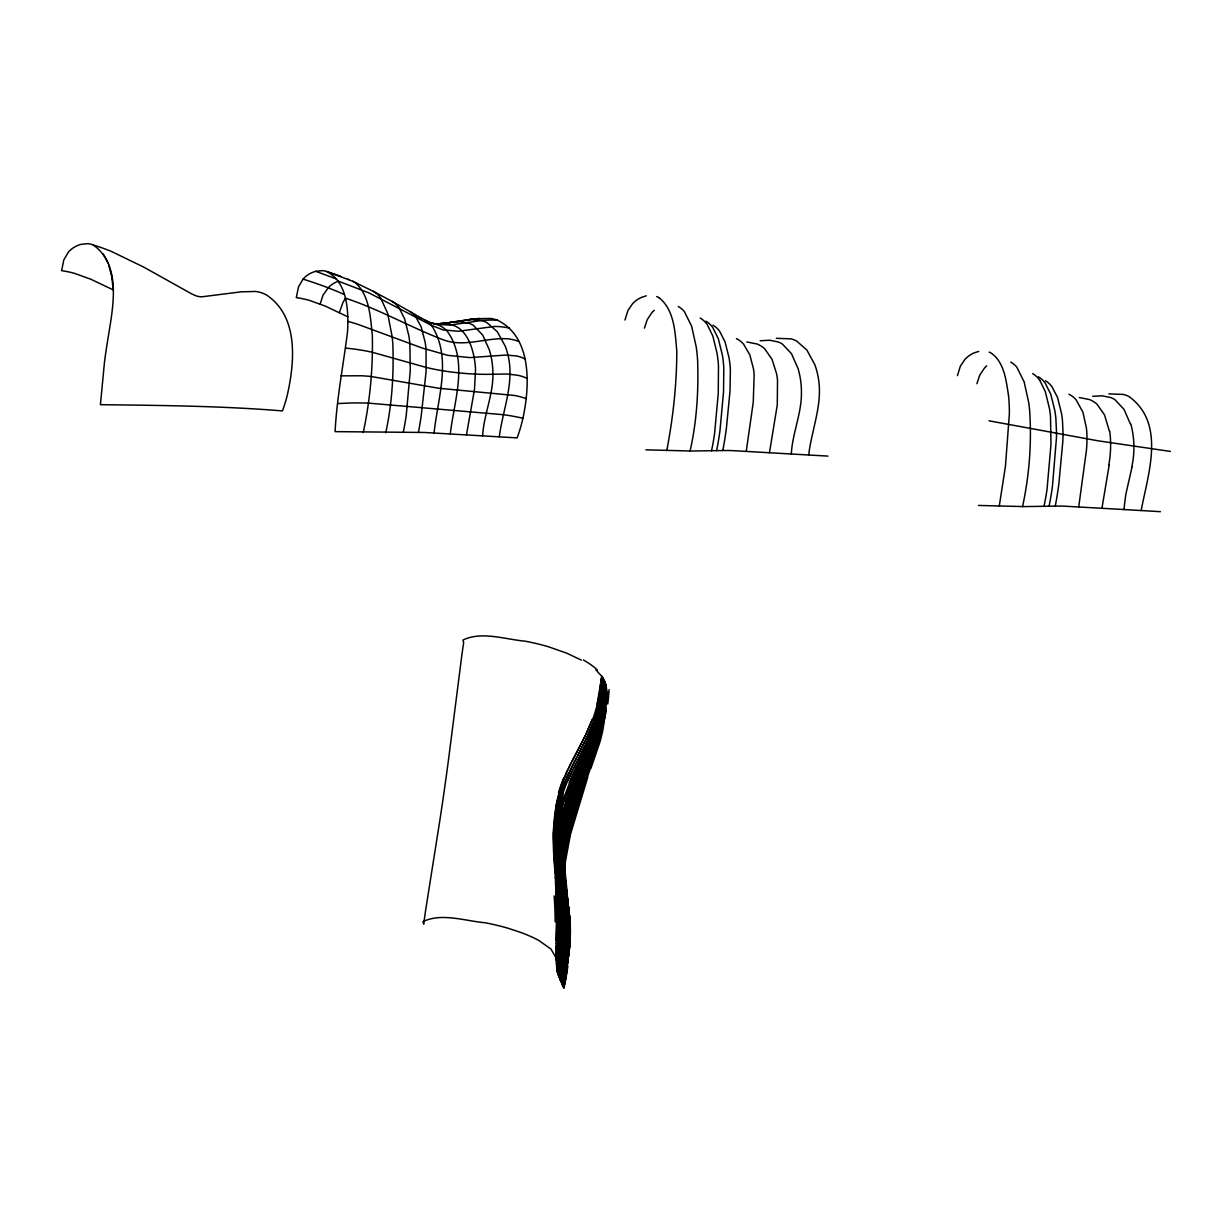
<?xml version="1.0" encoding="UTF-8"?>
<svg xmlns="http://www.w3.org/2000/svg" width="1232" height="1232" viewBox="0 0 1232 1232"><rect width="100%" height="100%" fill="white"/><g stroke="black" fill="none" stroke-linecap="round" stroke-linejoin="round"><path stroke-width="1.5" d="M555.647 882.697L556.587 923.03M556.695 915.622L556.71 913.205M557.033 880.11L558.265 925.679M605.913 684.468L606.452 690.628L606.298 688.888M557.634 914.467L557.588 919.318A340.833 313.067 38.8 0 0 556.987 895.525M553.322 835.835L555.324 878.016M556.695 916.824L556.14 943.573M554.231 837.175L556.079 876.922M347.917 316.87L325.279 306.09L309.063 300.269A97.99 92.862 -7.6 0 0 296.296 297.62L298.529 286.779L303.072 279.094A24.347 23.069 -7.6 0 1 315.762 271.317L322.137 270.64A16.709 15.847 -7.6 0 1 326.603 271.487C347.593 282.066 348.564 310.618 347.593 331.192C343.466 364.672 336.798 397.859 335.104 431.631L424.208 432.463L517.132 437.884A165.119 156.495 -7.6 0 0 522.907 418.295A182.305 172.788 -7.6 0 0 524.786 408.5C529.822 378.07 529.452 335.566 497.374 320.181A31.539 29.891 -7.6 0 0 490.475 318.426L476.43 318.734M558.466 918.194L558.419 920.627M556.248 842.996C558.681 883.59 564.502 924.601 556.556 965.056L557.157 960.683M556.633 922.937L556.202 940.817M557.572 920.55L557.064 937.059M605.774 699.391L605.836 710.772L602.925 729.714A188.003 172.696 -27.9 0 1 600.046 741.695L591.006 768.121M553.337 834.742L553.414 831.477M556.14 943.496L556.71 967.998A259.582 80.018 8.1 0 0 557.218 971.54L563.902 988.341C571.941 949.656 569.153 910.371 565.088 871.471A118.38 112.358 2.2 0 1 565.396 861.769L570.401 834.557L587.726 777.3M555.94 951.797L555.832 957.464L550.935 949.04L538.8 940.463A95.095 29.306 8.1 0 0 520.843 932.47L508.801 928.466A85.331 26.303 8.1 0 0 485.208 922.768C465.219 920.982 441.364 912.527 422.961 921.675L423.7 924.2A138.708 11.935 -83.6 0 1 425.44 911.48L439.886 820.112A287.918 23.577 -83.4 0 0 448.587 759.097L461.861 655.039A138.2 11.981 -83.5 0 1 463.679 642.596L462.939 640.086C481.358 630.938 505.197 639.377 525.186 641.179A85.331 26.303 8.1 0 1 548.779 646.877L566.443 653.052L581.35 660.09M559.251 919.534L556.448 962.038M554.246 836.081L554.277 835.003M556.002 948.963L556.063 946.207M558.389 921.859L556.34 960.529L556.71 954.738M560.021 920.935L558.589 943.974M559.159 922.106L558.881 929.559M554.308 833.925L554.354 832.863M558.25 926.834L557.234 946.438M560.76 923.63L560.113 934.903M556.371 953.245L556.14 959.004L556.494 950.488M556.494 950.442L557.08 936.951M556.849 942.234L557.619 909.663L556.233 878.893M553.538 829.937L556.618 802.956L564.364 777.577M605.898 684.9L602.417 677.061L595.918 669.931M561.561 925.17L556.618 966.566L560.514 939.154M605.513 683.329L604.157 700.223L601.124 716.808M554.4 831.8L554.723 826.503M605.004 681.758L603.603 698.513L600.569 714.93M606.39 687.056L603.973 709.493M562.423 926.803L560.575 945.822L556.71 968.075L557.003 966.612M558.851 930.714L558.635 934.549M605.975 684.715L602.063 716.038M606.252 686.008L602.186 717.64M606.036 689.15C605.451 714.113 596.919 737.799 586.309 760.082M559.42 933.563L560.021 909.077L558.265 880.31M604.85 684.468L604.727 686.378A192.377 180.688 -17.4 0 1 600.692 714.19M606.236 689.689L606.159 690.998M558.558 935.843L558.096 942.403M604.496 680.603L603.295 693.708M606.483 688.534L605.882 696.203L606.421 690.49M559.359 934.688L559.066 938.568M604.188 682.959L603.803 687.949M606.483 689.566L604.373 706.136M606.221 692.045L606.313 690.89L606.313 691.737M605.867 694.863L606.144 691.26M603.634 712.127L606.298 692.045M557.665 947.808L557.896 945.083M603.742 679.186L602.433 691.922M606.329 692.276L602.956 714.56M482.636 435.851C483.791 414.198 493.786 393.84 492.862 371.941A92.015 87.195 -7.6 0 0 491.06 356.418A86.671 82.144 -7.6 0 0 489.397 350.057L482.744 335.135L473.504 325.448A23.269 22.053 -7.6 0 0 469.515 323.446L460.814 321.691L449.218 322.553M603.418 681.281L602.818 687.718A186.402 175.437 -15.4 0 1 599.276 709.986M557.434 950.58L556.956 956.217M558.958 939.877L558.327 946.653M563.116 932.224L558.142 963.871M791.314 453.961C792.422 433.094 801.693 413.505 801.431 392.5A92.015 87.21 -7.6 0 0 798.059 368.553L791.498 353.707L782.366 344.021A23.162 21.945 -7.6 0 0 778.408 342.019L769.723 340.232L760.175 340.756M978.408 505.443L1023.915 506.598L1057.965 506.09A225.595 213.814 -7.6 0 1 1063.647 506.136L1123.907 509.54L1125.755 494.648L1132.069 466.774M559.882 937.46L560.006 936.181M602.494 679.602L602.017 684.314M606.129 693.909L603.264 713.698M559.775 938.753L557.742 956.355M602.864 677.723L601.462 688.873M606.421 691.106L604.897 703.272M556.433 828.967L555.925 835.188A158.974 150.905 -3.3 0 0 555.771 838.376L558.774 895.88M558.342 946.546L556.51 963.547L557.48 954.923M606.19 693.785L603.788 711.033M601.416 677.908L600.092 688.365M601.832 676.245L597.104 704.257M602.202 684.053L597.766 708.816M605.713 697.851L605.99 695.356M808.7 454.916C811.811 428.505 823.638 402.494 817.863 375.544A75.922 71.964 -7.6 0 0 814.768 364.58L806.883 350.057L796.688 341.079A26.088 24.717 -7.6 0 0 791.006 338.862L776.345 338.307M1141.171 510.495C1147.962 474.074 1166.042 423.608 1129.159 396.658A26.088 24.717 -7.6 0 0 1123.476 394.44L1108.831 393.886M466.451 434.958L474.459 389.62L475.537 369.846A95.526 90.537 -7.6 0 0 474.166 357.573C472.01 347.07 468.406 335.874 459.813 328.867A23.793 22.561 -7.6 0 0 454.716 325.879C443.843 321.629 432.986 324.878 446.97 322.876M606.159 694.124L605.928 695.864M603.788 709.786L605.405 699.93L603.572 712.466M605.821 696.727L604.696 704.612M499.299 436.775C502.795 409.671 514.714 382.69 507.954 355.047A75.121 71.194 -7.6 0 0 505.32 346.346L497.389 331.808L487.133 322.784A26.457 25.071 -7.6 0 0 481.419 320.52L470.501 319.535L450.496 322.368M563.532 938.984L557.126 971.124L562.423 946.792M604.681 705.69L605.189 701.532M557.357 959.251L557.557 957.834M605.805 697.158L606.052 695.449M1109.185 465.034L1101.932 508.292M596.334 737.306L597.612 733.779A175.252 163.81 -20.1 0 0 603.495 711.003L606.021 695.741M605.713 707.615L602.571 725.864M604.804 704.873L604.927 704.057M594.917 741.495L597.397 734.457A201.093 186.663 -23.1 0 0 603.464 710.956L605.898 697.312M605.559 699.607L605.667 698.205L605.297 701.254M605.851 697.62L605.451 699.591M604.296 707.923L604.773 704.75M605.805 697.959L605.651 698.944M605.605 704.796L599.537 733.918L590.143 761.992M769.461 452.714L777.284 404.881L777.515 379.656A89.443 84.777 -7.6 0 0 776.591 373.804L772.064 359.374L764.625 348.702A24.702 23.408 -7.6 0 0 757.033 343.99L746.869 341.957M561.638 945.052L556.879 969.599L557.203 968.136M604.927 702.81L605.466 699.345M565.519 852.482L571.617 826.626M605.697 701.763L599.26 731.777L587.695 765.965M605.22 707.276L603.511 716.962M604.512 715.499L605.004 712.358M564.918 850.296L572.618 820.142M604.558 706.49L604.034 709.617M605.359 702.101L603.803 710.741M605.189 701.917L603.88 709.185M564.348 848.186L570.816 822.976M566.551 968.737L563.132 986.77L563.686 984.137M605.081 705.566L602.602 718.379M450.281 433.972C454.084 400.6 469.053 360.837 446.908 330.807A25.934 24.578 -7.6 0 0 433.279 323.462M563.794 846.153L570.601 820.866M604.681 704.365L603.48 710.818M434.095 432.925C437.714 397.951 452.406 357.48 431.508 325.371A23.485 22.253 -7.6 0 0 424.655 319.95L410.102 311.619M558.342 959.482L561.222 940.771A225.641 213.151 15.6 0 0 561.176 904.257M746.253 451.235L753.26 402.263L754.153 374.605A91.815 87.01 -7.6 0 0 753.399 368.476L749.826 354.924L743.635 344.205A23.639 22.392 -7.6 0 0 736.443 338.646M1078.724 506.814L1086.439 450.281A164.364 155.771 -7.6 0 0 1086.994 438.161L1086.824 432.802A96.881 91.83 -7.6 0 0 1086.439 428.135L1082.959 412.32L1076.106 399.784A23.639 22.392 -7.6 0 0 1068.914 394.225M563.286 844.213L570.308 819.049M604.743 704.642L603.788 709.339A215.061 198.752 -24.9 0 1 597.643 733.517M603.911 710.371L600.123 726.664M603.557 711.603L604.127 708.508M603.988 718.549L603.434 721.49A219.82 201.478 -28.6 0 1 597.705 744.313L593.362 756.956M557.819 962.3L558.081 960.883M566.735 966.088L562.362 985.184L566.52 967.212M562.778 842.334L571.032 814.398M557.28 965.164L557.557 963.732M603.434 711.126L604.034 707.969M562.762 951.119L561.684 956.309M564.071 950.149L557.896 974.204L558.327 972.803M562.3 840.517L570.077 814.691M624.978 320.027L627.889 310.587L632.617 303.657A26.411 25.025 -7.6 0 1 641.656 297.312L646.292 295.819M560.699 836.42L569.122 809.578M601.524 705.243L599.83 712.958M957.449 375.606L960.359 366.166L965.087 359.236A26.411 25.025 -7.6 0 1 974.127 352.891L978.762 351.397M561.838 838.761L569.461 813.859M600.6 703.272L598.891 710.91M666.789 450.527C673.042 417.787 676.768 384.384 676.784 351.028C675.105 332.948 674.628 310.31 659.289 297.898M999.26 506.106L1005.435 466.312L1009.362 414.029A190.375 180.426 -7.6 0 0 1008.454 394.733M566.566 964.517L562.808 979.702M560.483 833.771L570.077 804.342M560.945 835.404L568.784 810.456M602.479 717.748L603.079 714.991M602.417 718.01L603.018 715.299M566.35 965.611L561.607 983.613M557.526 966.704L557.834 965.287M320.181 303.981L322.984 295.264L328.467 287.41A25.98 24.625 -7.6 0 1 338.199 281.204M385.724 432.817C392.069 403.957 393.824 374.174 392.854 344.698A191.36 181.366 -7.6 0 0 392.161 336.675L387.587 313.144L380.488 297.667M363.24 432.509C370.093 400.492 373.08 367.552 372.31 334.827C370.339 317.163 369.708 295.726 355.586 282.944A16.971 16.093 -7.6 0 0 352.568 281.173L328.035 272.026M602.109 719.088L602.71 716.439M560.406 830.26L568.075 806.252M561.084 958.943L564.595 939.539L565.657 921.182M561.422 957.464L560.452 961.607M690.089 451.02C696.773 421.498 698.652 390.96 697.62 360.76A196.827 186.54 -7.6 0 0 696.249 347.024L691.645 326.203L684.407 311.696A20.836 19.743 -7.6 0 0 678.278 306.506M1022.56 506.598C1029.351 475.229 1031.785 442.75 1029.659 410.718A193.516 183.414 -7.6 0 0 1028.72 402.618L1024.115 381.781L1016.877 367.29A20.836 19.743 -7.6 0 0 1010.748 362.085M339.277 312.697L343.097 302.194A28.336 26.858 -7.6 0 1 345.407 298.683M566.027 963.963L560.883 982.027M644.413 328.143L647.231 319.658L651.928 312.574A24.378 23.115 -7.6 0 1 654.284 310.341M976.899 383.722L979.702 375.252L984.399 368.152A24.378 23.115 -7.6 0 1 986.755 365.919M563.748 957.033L558.373 975.759L558.835 974.389M565.596 962.269L560.19 980.456L561.114 977.808M562.085 959.343L558.758 971.386M564.425 958.789L558.928 977.33L562.377 966.55A170.555 161.885 0.6 0 0 567.613 914.652M565.057 960.544L563.009 968.229M560.129 962.839L557.465 972.664L560.468 961.484M560.776 824.855L567.89 803.295M563.086 964.086L563.763 961.53M578.131 798.398L585.785 771.817M578.917 793.131L573.773 810.995M579.41 791.36L587.525 764.21M579.163 794.625L584.06 777.407M578.532 796.935L574.435 811.349M577.485 800.723L571.771 820.035M577.746 802.525L574.82 812.812M579.548 796.103L586.34 773.08M578.809 791.56L574.143 807.437M579.872 787.787L586.802 764.779M577.577 806.298L578.116 804.404M576.499 810.055L579.194 800.615M579.009 801.262L590.79 764.04M576.853 808.793L575.144 814.722M579.748 798.706L582.536 789.127M575.683 812.858L575.96 811.934M575.252 814.367L574.605 816.57M574.974 815.291L574.343 817.494M561.345 966.304L559.282 973.018M578.778 789.989L573.989 805.728M580.472 784.214L586.124 765.857M583.799 775.944L574.05 810.086M572.356 821.036L589.62 763.393M574.266 814.706L574.528 813.798M574.435 817.139L574.066 818.402M571.894 825.717L565.442 852.898A115.993 110.033 -0.9 0 0 564.579 872.949L566.889 895.033M571.725 826.241L572.433 823.9M573.896 818.972L573.25 821.159M583.814 774.235L574.435 806.513M572.264 824.439L573.635 819.881M562.978 968.383L559.544 978.886L562.192 970.955M560.945 793.208C552.814 818.587 553.553 845.629 555.724 871.856M574.004 812.797L572.326 818.248M562.162 815.707L570.755 792.484M571.248 824.624L564.795 850.989A108.847 103.195 -2.6 0 0 564.01 871.07L566.612 893.369M583.121 787.202L583.706 785.277M579.41 786.416L573.835 804.049M579.964 784.615L584.107 771.371M584.399 773.958L586.879 766.15M584.569 775.713L585.169 773.758M598.675 741.048L592.638 758.943M573.866 810.687L572.741 814.26M562.423 814.691L571.509 790.713M584.415 772.295L591.837 750.719M573.311 812.473L573.588 811.58M584.291 783.352L588.727 769.846M584.461 771.001L574.281 804.819M574.204 807.237L573.573 809.255M570.539 823.869L564.179 849.11A103.781 98.36 -3.8 0 0 563.44 869.191L567.659 901.039M561.007 792.931L562.855 787.402M597.535 740.555L596.088 745.052M573.927 808.13L573.28 810.148M570.909 822.73L571.941 819.434M585.077 769.076L573.527 804.943M585.831 771.617L588.388 763.871M572.926 813.721L571.771 817.309M591.129 749.102L598.352 731.454M573.357 809.932L572.11 813.736M584.199 771.109L586.34 765.226M573.696 806.621L574.02 805.589M597.089 735.042L597.843 732.717M598.413 732.362L599.137 730.114M596.996 737.198L592.376 750.565M572.064 816.416L572.356 815.507M578.917 786.694L573.034 804.173M580.749 781.042L587.079 762.223M584.507 770.139L586.447 764.887M597.428 734.056L590.436 753.676M597.12 735.55L591.668 751.15M573.065 810.81L572.48 812.596M586.447 769.677L587.079 767.752M596.842 737.629L593.116 748.517M571.894 816.908L571.186 819.08M573.404 807.53L573.742 806.483M596.842 735.797L597.597 733.517M597.951 733.594L593.146 747.1M571.602 817.802L563.594 847.231A100.177 94.926 -4.8 0 0 562.855 867.328L567.444 902.301M584.738 769.461L586.001 765.642M596.427 737.121L597.166 734.842M586.786 771.725L590.313 761.453M573.096 808.423L573.45 807.36M597.412 734.826L598.151 732.578M573.142 808.254L572.557 810.025M598.891 729.529L597.428 733.764M571.817 814.629L572.187 813.474M585.785 766.289L588.326 759.466M571.509 815.522L571.894 814.352M569.815 820.481L563.055 845.398A97.698 92.554 -5.3 0 0 562.269 865.449L565.981 892.769M571.217 816.4L571.602 815.23M570.108 819.603L571.309 816.108M586.109 765.318L587.11 762.947M573.219 805.851L573.588 804.773M587.479 764.333L589.589 758.327M572.495 810.225L571.879 811.996M570.416 818.741L570.709 817.863M586.432 764.364L586.771 763.393M595.364 747.208L592.453 755.509M579.61 783.244L573.804 799.799M580.272 781.319L588.28 758.835M573.28 805.651L572.603 807.638M597.859 733.887L594.271 742.988M586.648 763.732L598.028 733.179M596.858 736.043L591.961 749.41M572.972 806.544L571.663 810.302M571.571 812.889L571.956 811.78M586.417 764.117L573.665 802.371M587.448 761.977L587.787 761.006M588.141 762.392L588.819 760.452M571.263 813.767L571.648 812.658M569.507 818.741L562.547 843.504A96.019 90.968 -5.6 0 0 561.669 863.524L567.459 905.243M587.11 762.439L587.448 761.468M596.642 736.674L588.218 759.097M570.955 814.66L571.34 813.536M569.815 817.879L570.739 815.276M589.127 768.66L592.946 758.142M598.09 730.022L589.543 750.55M597.32 735.104L598.059 733.025L595.888 739.138M589.035 762.054L589.743 760.082M586.832 762.916L588.465 758.435M588.126 760.036L590.621 753.214M573.419 803.048L571.756 807.73M596.088 738.23L592.269 748.502L597.643 734.595M592.623 752.028L598.475 734.364A245.291 223.747 -29.9 0 0 602.694 718.395M596.442 724.324L587.695 744.667M587.279 761.499L588.834 757.618M596.365 738.122L597.12 736.043M571.34 811.18L571.74 810.055M588.804 758.989L590.929 753.137M589.497 758.512L591.745 752.336M571.032 812.057L571.417 810.933M596.642 737.367L595.133 741.217M572.788 804.819L571.417 808.608M590.205 756.556L590.929 754.585M591.653 752.583L592.484 750.303M571.109 811.796L570.385 813.813M591.16 756.125L591.899 754.107M590.836 760.021L592.284 756.048M587.525 761.006L587.864 760.052M588.819 758.096L589.882 755.17M594.81 741.649L591.76 749.826M570.801 812.673L562.054 841.687A95.341 90.367 -5 0 0 561.068 861.661L567.86 914.206A161.5 153.276 1.4 0 1 564.518 961.699M578.316 785.338L583.799 770.416M586.879 762.593L573.481 800.708M591.499 762.084L592.222 760.129M594.286 720.119L587.125 736.844M596.658 727.696L590.251 743.035M597.474 731.654L591.175 746.915M579.071 783.275L573.234 798.998M576.976 789.019L577.977 786.262M573.573 800.446L572.156 804.265M595.903 725.586L588.557 742.834M573.25 801.324L571.817 805.158M594.933 723.446L587.51 740.786M575.621 792.669L576.299 790.852M583.136 772.202L585.554 765.719M591.914 749.734L595.764 739.523M596.904 736.69L590.682 752.567M571.509 808.331L570.77 810.363M597.012 730.314L579.548 769.076M575.282 793.577L574.251 796.303M596.519 737.321L591.206 751.304M571.186 809.193L561.592 839.916A95.603 90.629 -5.1 0 0 560.468 859.859M593.778 721.213L588.003 734.98M596.457 728.405L589.404 744.867M587.633 760.544L588.988 756.941M569.892 812.658L570.216 811.796M592.423 718.98L586.571 732.84M585.215 766.627L589.527 755.447M588.927 757.172L590.759 752.382M590.113 754.184L590.836 752.259M573.573 798.105L573.912 797.196M571.494 806.036L571.925 804.85M569.138 812.165L561.392 837.067A95.126 90.167 -7.8 0 0 559.836 857.056L564.672 897.158M594.702 724.339L585.739 744.421M586.263 763.84L586.617 762.901M571.602 805.713L570.816 807.792M588.696 757.711L591.298 751.058M572.895 799.891L573.373 798.613M569.477 811.303L561.145 838.16A98.96 93.863 -4.4 0 0 560.006 860.198L560.129 862.369M569.276 811.78L571.263 806.59M586.986 761.961L588.049 759.174M595.102 741.479L594.532 742.973M573.034 799.491L571.864 802.556M569.6 810.918L570.601 808.331M572.695 800.384L571.525 803.449M592.13 720.073L585.677 734.734M578.224 783.675L579.656 779.995M576.792 787.325L581.904 774.189M589.435 755.817L590.544 752.968M591.36 750.858L592.099 748.917M567.721 807.129L560.591 829.275A110.634 105.074 -1.4 0 0 558.219 855.085L560.175 877.538M568.214 808.993L560.637 832.832A105.013 99.715 -2.3 0 0 558.804 856.733M575.375 790.959L577.654 785.154M581.088 776.299L583.352 770.508M576.946 786.971L573.958 794.578M568.953 809.948L571.34 803.88M571.171 804.327L571.679 803.018M582.536 772.587L584.8 766.812M588.434 758.204L590.267 753.584M594.332 743.481L593.362 745.914M569.292 809.085L571.001 804.758M574.836 792.361L569.939 804.681M583.983 768.876L585.523 764.964M568.183 806.051L568.768 804.511M568.553 808.13L570.431 803.464M573.434 795.918L570.277 803.803M585.462 765.149L586.263 763.132M595.749 739.308L592.7 746.731M566.658 793.747L570.354 784.846M568.522 805.174L569.107 803.649M585.831 764.225L589.989 753.892M586.571 762.362L587.31 760.498M568.183 802.525L568.522 801.647M589.928 754.446L591.021 751.72M569.23 803.418L569.815 801.909M569.584 802.54L570.647 799.891M588.064 758.635L589.189 755.847M568.876 800.769L576.807 781.904M570.17 801.031L578.747 780.102M570.878 799.291L580.411 776.052M570.77 796.226L561.453 822.021A119.15 113.082 -2.2 0 0 557.634 853.468L559.682 878.2M580.241 776.453L581.92 772.418M589.574 754.908L592.299 748.332M580.996 774.62L585.585 763.578M582.52 770.939L584.045 767.259M584.954 765.103L588.68 756.202M571.047 795.518L577.592 780.102M586.478 761.438L593.408 745.083M590.251 752.521L591.037 750.673M571.078 791.699L573.049 787.14M571.402 786.909L561.961 812.027A136.567 129.668 -2.4 0 0 556.679 846.584L556.741 849.818M571.833 789.928L574.605 783.567M577.069 781.334L578.624 777.746M578.362 778.301L580.965 772.356M579.933 774.666L584.892 763.301M566.35 778.655L569.569 771.586M572.172 785.123L568.014 794.871A239.47 224.301 -14.6 0 0 565.257 801.955M582.32 769.215L590.467 750.565M573.357 786.401L576.191 779.979M567.829 780.688L571.91 771.863M569.169 782.767L569.954 780.98M571.756 786.062L572.972 783.336M574.913 782.859L576.992 778.193M570.739 783.937L572.757 779.517M571.941 781.288C557.973 809.054 553.399 840.717 557.495 871.44M572.541 784.291L574.574 779.779M576.499 779.317L577.793 776.391M577.3 777.546L578.609 774.605M590.159 749.241L578.101 775.76M573.327 782.536L575.39 777.993M578.901 773.973L579.718 772.187M589.343 751.058L580.241 771.001M566.289 773.126L567.921 769.6M590.005 746.838L597.181 729.729A139.278 130.977 -16 0 0 601.124 716.192M570.37 780.041L573.234 773.912M572.326 780.426L573.573 777.746M574.928 779.009L576.206 776.222M575.744 777.238L577.038 774.435M589.758 747.439L581.242 765.488M572.403 775.683L560.96 805.204L555.971 833.679A157.788 149.365 15.3 0 0 555.724 837.868L557.218 874.766M573.142 778.67L574.405 775.975M589.974 743.728L579.517 765.318M576.561 775.482L577.87 772.649M577.392 773.711L578.701 770.862M573.958 776.915L576.083 772.418M578.224 771.94L579.887 768.383M589.112 745.56L580.395 763.547M574.79 775.144L579.902 764.579M568.753 767.844C553.029 797.889 551.613 832.894 554.523 866.019M587.633 735.904L585.339 740.54M572.818 774.774L574.081 772.156M586.17 733.841L583.876 738.445M586.832 746.469L588.234 743.62M576.468 771.632L579.04 766.35M572.757 770.108C561.114 792.484 554.631 817.601 554.97 842.873A243.412 227.597 29.7 0 0 554.985 848.371L556.34 871.132M573.665 773.034L576.684 766.858M585.955 748.286L587.356 745.437M568.414 768.537L570.493 764.333M570.046 770.57L574.805 761.068M586.74 737.752L578.948 753.122M587.14 741.618L577.177 761.314M574.512 771.278L577.562 765.087M586.478 747.254L577.1 766.027M585.262 735.72L571.894 761.576M572.356 770.924L573.619 768.352M585.6 749.056L579.333 761.561M569.261 766.797L571.371 762.593M573.219 769.184L575.39 764.841M584.938 741.448L575.298 760.129M585.354 745.268L578.085 759.559M577.977 764.271L578.855 762.516M573.019 764.579L563.856 784.692A144.668 133.302 -22.1 0 0 562.916 787.417M574.081 767.444L577.623 760.452M583.429 739.431L571.001 763.316M575.837 763.948L576.73 762.192M573.511 763.624L576.638 757.557M577.546 755.786L578.47 754.015M452.637 322.137L468.853 319.673M1092.661 396.334L1102.193 395.811L1110.879 397.597A23.162 21.945 -7.6 0 1 1114.837 399.599L1123.969 409.286L1130.483 424.131M450.727 322.43L448.679 322.63M448.818 322.707L446.893 322.969A100.947 95.665 -7.6 0 1 439.162 323.708L435.235 323.708A16.955 16.062 -7.6 0 1 434.48 323.631L434.28 323.616A13.152 12.459 -7.6 0 1 432.201 323.184L431.169 322.861A43.443 41.18 -7.6 0 0 436.898 324.432L450.096 325.048L481.419 320.52A108.924 103.226 -7.6 0 1 497.389 320.166M468.807 319.627L470.424 319.427M467.205 319.858L474.243 318.965M470.84 319.365L477.739 318.611M474.412 318.949L476.245 318.749M478.216 318.549L479.51 318.441M337.599 403.557L350.458 403.003A289.951 274.813 -7.6 0 1 368.46 403.126L503.395 414.707A190.036 180.103 -7.6 0 1 522.907 418.279M341.018 375.852L361.13 375.76A173.635 164.564 -7.6 0 1 371.109 376.499L438.53 388.234L514.56 395.472A84.654 80.234 -7.6 0 1 526.11 398.567M645.938 449.849L691.445 451.02L725.494 450.512A225.595 213.814 -7.6 0 1 731.177 450.558L827.95 456.102M1123.907 509.54L1160.436 511.68M1079.34 397.536L1089.504 399.568A24.702 23.408 -7.6 0 1 1097.096 404.281L1104.534 414.953L1109.416 431.323M345.561 348.132L349.395 348.502A193.193 183.091 -7.6 0 1 372.511 352.321L426.349 367.475A220.451 208.932 -7.6 0 0 442.165 370.663A253.607 240.348 -7.6 0 0 458.581 372.849A269.562 255.471 -7.6 0 0 475.614 374.097A243.459 230.738 -7.6 0 0 492.877 374.251L507.784 374.02L518.472 375.406A43.875 41.58 -7.6 0 1 527.127 378.409M989.019 420.82L1097.774 440.763L1170.4 451.42M509.524 328.097L504.981 327.25A64.726 61.338 -7.6 0 0 494.463 326.465L458.319 331.269L443.073 329.93L431.508 325.371L369.246 293.031L338.092 281.05M326.603 271.487L340.633 276.261M303.072 279.094L312.374 282.143A356.479 337.861 -7.6 0 1 344.267 294.479M315.762 271.317L336.659 279.063M345.268 298.098C378.717 309.124 409.501 326.711 442.257 339.431C463.74 348.086 486.086 337.152 508 338.831A43.952 41.657 -7.6 0 1 514.499 340.047L518.98 341.495M431.138 322.846L424.917 320.104M93.339 245.06C123.277 266.328 112.05 311.342 107.43 341.942A512.928 486.147 -7.6 0 0 104.427 362.716L100.423 404.681C161.161 405.42 221.837 405.929 282.436 410.918A163.81 155.247 -7.6 0 0 287.041 396.196C294.802 362.655 299.099 316.039 265.943 294.648A31.539 29.891 -7.6 0 0 255.779 291.46L241.272 291.83L201.986 296.789A17.525 16.617 -7.6 0 1 196.689 296.05L193.609 294.756A57.966 54.947 -7.6 0 1 191.453 293.755L143.513 266.99L111.265 251.39A185.385 175.699 -7.6 0 0 93.339 245.06L91.923 244.521A16.709 15.847 -7.6 0 0 87.441 243.674L81.066 244.352A24.347 23.069 -7.6 0 0 68.376 252.129L63.833 259.813L61.6 270.67A97.99 92.862 -7.6 0 1 74.367 273.304L90.583 279.125L113.221 289.905L111.742 276.507L108.693 264.926M347.901 279.156L348.841 279.572M525.001 358.897L522.861 357.927A35.897 34.019 -7.6 0 0 516.439 355.94L505.844 355.062L469.993 357.603L447.74 355.355L422.099 347.994L357.496 324.201A301.809 286.04 -7.6 0 0 348.009 321.413M352.891 281.327L373.342 291.399M373.666 291.568L392.099 301.424M392.33 301.547L409.763 311.434A22.407 21.237 -7.6 0 1 415.708 316.763M415.723 316.747L421.221 327.034L425.179 342.404A114.946 108.94 -7.6 0 1 426.072 349.349L426.056 372.018L421.175 416.108A456.487 432.648 -7.6 0 1 418.449 432.309M1039.808 380.318L1045.321 391.668L1049.479 408.654A151.397 143.482 -7.6 0 1 1050.496 416.324L1050.988 444.182L1047.061 489.15A290.09 274.936 -7.6 0 1 1043.997 506.352M103.396 254.085L107.923 262.878M565.057 887.04L565.442 889.412M564.41 885.146L564.795 887.533M565.18 889.904L568.63 916.562A158.789 150.489 -6.4 0 1 564.733 960.483M566.751 896.049L564.241 879.648M566.52 894.586L568.275 906.475M563.686 880.449L564.687 884.684M563.825 887.117L565.242 896.665M564.056 888.595L560.452 859.859M567.12 898.436L567.829 903.256M562.962 881.45L563.332 883.821M566.951 898.99L568.291 908.692M564.425 890.998L567.074 912.835A177.454 168.599 -1.3 0 1 567.367 917.686A159.744 151.105 -8.4 0 1 563.132 956.91M562.639 882.882L563.332 887.61M563.655 877.723L563.979 880.018M562.285 876.753L562.624 879.094M563.009 875.813L563.347 878.123M563.578 889.165L566.166 910.972A184.831 175.529 2.2 0 1 566.443 915.807A163.856 155.155 -6 0 1 563.64 950.072M561.961 878.2L562.3 880.541M567.197 897.42L568.306 905.782M567.613 903.503L568.614 908.153M562.038 882.605L561.715 880.233M565.411 897.866L565.58 899.067M562.701 887.363L562.855 888.565M561.546 879.047L559.282 855.362A97.513 92.431 6.3 0 1 559.805 839.131M563.024 889.766L563.193 890.967M561.33 873.58L561.638 875.89M563.424 892.923L559.374 858.458A101.332 96.158 -3.4 0 1 560.652 836.405M561.653 872.133L561.961 874.443M567.844 902.117L568.476 908.076M565.734 900.269L566.181 903.872M563.347 892.168L565.565 916.346M567.475 899.606L564.61 872.61A115.839 109.864 -1.6 0 1 565.411 852.482M563.578 894.124L563.732 895.31M561.268 881.588L558.188 852.174M561.807 885.608L564.164 907.276M563.347 875.428L562.223 864.34A96.004 90.906 -8.2 0 1 563.101 844.182M564.826 898.359L564.98 899.56M567.428 899.268L569.615 917.686M568.429 907.676L568.568 908.862M563.933 877.369L563.178 870.67M562.716 873.519L561.961 866.789M1008.407 394.733C1006.113 380.395 1004.296 362.87 991.76 353.476A16.401 15.554 -7.6 0 0 989.173 352.121M567.613 906.444L568.583 916.069A162.162 153.923 0.3 0 1 563.779 968.583M563.886 896.511L564.025 897.712M568.46 906.844L569.646 920.181A170.093 161.084 -7.3 0 1 565.426 963.84M560.391 879.201L560.668 881.558M560.96 883.914L563.163 905.967M561.007 884.561L558.419 858.658M568.768 909.339L568.907 910.54M565.134 900.761L565.272 901.963M561.053 871.301L560.314 864.571M561.238 886.301L563.163 905.505M568.014 903.903L569.923 922.783M568.814 909.755L564.025 870.454A108.293 102.641 -4.5 0 1 564.78 850.28M568.383 909.493L569.708 919.226M564.179 898.898L564.564 902.502M568.753 909.216L569.754 919.488A169.492 161.13 -1.8 0 1 570.016 924.293A185.354 175.545 -7.1 0 1 565.611 965.472M569.092 912.265L563.424 868.344A102.718 97.328 -5.6 0 1 564.21 848.17M566.335 905.073L567.197 914.683M561.376 869.854L560.714 863.139M559.882 879.941L562.192 903.811M565.411 903.164L566.258 912.758A173.004 164.179 2.4 0 1 562.885 959.512M559.929 880.526L557.696 850.634A115.685 109.771 -5.1 0 1 560.622 824.809M560.19 882.867L562.192 904.196M568.583 908.908L568.83 911.233M568.938 910.925L569.169 912.912M568.522 910.694L569.199 913.297M559.22 878.986L557.218 849.125M559.651 883.128L561.315 902.209M559.174 878.416L561.299 902.594M558.974 876.66L557.218 851.928M569.292 914.113L569.4 915.299M568.768 913.097L568.891 914.283M564.687 903.703L565.011 907.291M569.261 913.99L569.831 921.151A173.45 164.919 -2.6 0 1 570.062 925.94M569.307 914.483L569.523 916.854M558.543 877.492L556.695 847.216A144.883 136.074 -12.7 0 1 566.966 802.556M558.943 881.681L560.483 900.7M568.814 913.543L569.523 918.425M557.865 875.613L558.296 880.741M557.665 873.288L557.88 876.075M557.68 873.75L556.263 850.588M558.481 882.666L559.698 899.283M568.984 915.484L569.092 916.685M557.603 879.432L557.788 881.773M557.957 883.714L558.789 895.572M569.369 917.101L569.785 920.058M556.51 873.457L555.001 843.504A169.739 161.161 3 0 1 562.008 795.056M556.864 877.754L557.049 880.464M556.494 873.072L556.864 878.123M564.179 907.768L558.727 853.745A101.609 96.358 -6.7 0 1 560.329 833.741M565.103 908.477L565.195 909.678M557.218 882.466L558.496 913.343M556.063 876.553L556.248 879.263M562.978 868.483L562.824 866.312A98.745 93.524 -8.3 0 1 563.702 846.138M554.847 871.009L555.001 873.349M556.402 881.25L557.603 907.276M554.523 866.373L554.677 868.683M561.623 862.431L561.777 864.602M555.339 877.708L556.679 908.415M569.538 919.457L569.877 926.526M569.6 920.381L569.723 922.753A181.042 172.11 -1.1 0 1 569.892 927.496A213.906 203.357 4.2 0 1 569.477 944.205M560.545 860.952L560.437 858.781A93.801 88.873 -8.1 0 1 561.669 838.746M557.588 909.832L557.588 912.219M1038.391 376.792A22.53 21.344 -7.6 0 1 1045.213 383.167L1050.788 394.24L1054.885 410.857A140.725 133.379 -7.6 0 1 1055.87 418.356L1056.548 433.217A207.284 196.458 -7.6 0 1 1056.471 437.668L1052.451 486.147A324.447 307.492 -7.6 0 1 1049.063 506.213M1045.444 380.765A22.284 21.129 -7.6 0 1 1051.974 386.725L1057.533 397.443L1061.553 413.521A127.758 121.09 -7.6 0 1 1062.477 420.774L1063.047 433.495A193.978 183.845 -7.6 0 1 1062.785 441.795L1058.904 483.452A386.047 365.889 -7.6 0 1 1055.254 506.106M1109.77 431.277A122.353 115.962 -7.6 0 1 1108.8 464.972M1130.837 424.054A100.639 95.388 -7.6 0 1 1131.838 466.728M1032.647 373.619A22.746 21.56 -7.6 0 1 1039.746 380.365M716.593 450.635A324.447 307.492 -7.6 0 0 719.981 430.553L723.538 391.868L723.8 367.69A142.373 134.935 -7.6 0 0 722.414 355.278L718.318 338.661L712.789 327.558A22.53 21.344 -7.6 0 0 705.921 321.213M711.526 450.773A290.09 274.936 -7.6 0 0 714.591 433.556L718.271 393.131L718.472 365.781A153.553 145.53 -7.6 0 0 717.009 353.076L712.851 336.09L707.337 324.74A22.746 21.56 -7.6 0 0 700.176 318.041M656.702 296.542A16.401 15.554 -7.6 0 1 659.289 297.898M722.784 450.527A386.047 365.889 -7.6 0 0 726.433 427.874L730.022 391.006L730.376 369.939A129.067 122.322 -7.6 0 0 729.082 357.942L725.047 341.865L719.55 331.115A22.284 21.129 -7.6 0 0 712.974 325.186M373.388 291.322A21.883 20.744 -7.6 0 1 380.411 297.697M392.146 301.347A22.607 21.421 -7.6 0 1 399.153 307.954L404.743 319.15L408.87 335.951A146.1 138.477 -7.6 0 1 409.871 343.543L410.271 370.524L406.237 415.43A303.642 287.795 -7.6 0 1 403.234 432.478M417.217 317.579A26.426 25.056 -7.6 0 1 421.513 318.641M565.026 916.346A177.023 166.844 20.6 0 1 565.165 921.166M560.129 839.177A97.713 92.631 -8.3 0 1 560.806 835.388M600.677 726.772A171.602 157.942 -26.2 0 1 598.891 732.624M609.116 689.597A222.607 194.564 -42.4 0 1 607.746 704.042M605.62 713.205A242.75 214.63 -36.5 0 1 599.414 737.645M570.108 925.94A211.411 200.169 -7.7 0 1 565.596 967.028M569.261 918.394A162.177 153.538 -7.8 0 1 565.026 962.146M604.773 711.249A235.558 208.516 -36.2 0 1 598.49 735.797M561.607 862.431A94.279 89.274 -8.8 0 1 562.624 842.303M605.79 709.617A223.839 200.308 -33.9 0 1 599.645 734.488M563.871 958.681A158.743 150.181 -8.5 0 0 567.921 914.714L561.022 860.583A93.555 88.596 -9 0 1 562.131 840.486M605.251 711.28A209.871 189.805 -31.4 0 1 599.845 733.117A183.429 169.708 -23.9 0 0 604.496 714.76M605.959 709.971A196.858 180.057 -28.2 0 1 600.8 731.962M568.876 944.159A296.173 280.372 -8.5 0 1 565.396 968.552M602.771 725.894A214.152 193.778 -32.2 0 1 598.891 741.094M564.703 912.096A181.612 172.203 3.5 0 1 563.563 938.984M564.102 907.291A208.347 197.659 7.3 0 1 564.395 912.111M603.28 717.871A159.821 149.118 -20.1 0 1 600.015 730.33M562.778 905.52A201.802 190.775 16.3 0 1 562.947 932.208M558.158 852.174A107.43 101.933 -5.8 0 1 560.237 830.229M602.309 721.798A151.228 141.942 -16.5 0 1 599.645 731.238M561.946 903.826A223.3 210.995 16.6 0 1 562.3 926.803M602.879 717.748A144.544 135.628 -16.8 0 1 599.676 729.729M560.976 902.224A245.984 231.554 22 0 1 561.345 925.155M557.095 849.125A127.651 121.183 -2.3 0 1 561.961 815.661M602.941 716.177A140.787 132.686 -13.4 0 1 599.122 730.314M559.143 900.715A272.441 254.316 30 0 1 559.667 923.538M601.863 716.947A138.692 131.162 -10.3 0 1 597.89 730.576M558.527 899.268A304.566 282.744 33.3 0 1 559.005 920.843M556.048 842.996A151.444 143.79 -0.6 0 1 564.549 799.106M564.364 799.06A203.665 188.789 -20.7 0 1 566.381 793.654M601.308 715.068A138.046 130.669 -9.5 0 1 597.335 728.666M556.202 828.936A158.066 150.181 6.7 0 1 563.009 796.965M560.56 796.38A194.594 180.95 -18.7 0 1 566.073 781.704M600.508 713.097A138.692 130.854 -12.9 0 1 597.212 724.539M607.314 693.739A181.766 166.967 -29.1 0 1 605.867 705.582M560.206 794.655A171.956 158.327 -22.9 0 1 565.642 779.964M599.522 711.049A141.033 133.857 -6.7 0 1 595.456 724.57M607.669 691.968A184.677 169.292 -30.4 0 1 606.221 703.703M558.527 792.7A153.276 141.449 -21.2 0 1 563.763 777.823M598.444 708.954A144.329 136.86 -8.5 0 1 595.056 720.35M564.81 777.715A168.337 151.767 -29.4 0 1 566.751 773.28M598.028 704.442A150.088 142.958 -3.4 0 1 593.285 720.443M569.892 926.526A210.657 200.123 -1 0 1 569.292 946.73M569.353 946.73A289.766 275.183 -3.6 0 1 566.997 966.304M567.829 966.412A379.21 360.221 -3.1 0 1 564.718 984.322M603.603 716.962A240.286 219.604 -29.5 0 1 597.643 740.571M570.123 922.768A206.283 195.919 -1.2 0 1 566.874 966.119M569.908 920.058A183.291 174.051 -0.9 0 1 566.874 964.579M562.947 979.733A201.201 189.127 -17 0 1 561.761 983.644M604.219 710.787A251.128 229.46 -29.2 0 1 597.289 737.737M569.877 918.394A177.115 168.153 -0.8 0 1 561.854 982.32M604.281 709.232A242.873 222.561 -28.1 0 1 597.335 736.336M586.047 764.595A296.619 276.815 -21.8 0 1 588.034 758.789M569.307 916.654A167.413 158.928 -0.4 0 1 561.977 978.069M603.711 710.849A229.275 210.918 -26.7 0 1 597.428 734.903M603.742 709.463A187.634 174.821 -21.6 0 1 597.751 732.994M565.149 910.879A176.946 167.86 4.7 0 1 563.347 951.227M601.647 720.612A161.315 151.413 -17.5 0 1 598.213 732.409M563.779 907.799A188.604 178.732 8.8 0 1 562.885 946.854M602.51 716.393A153.076 143.851 -16.7 0 1 598.567 730.822M562.516 906.013A205.297 194.302 12 0 1 561.931 945.098M605.174 687.964A191.453 179.256 -20.7 0 1 601.016 718.04M601.401 718.102A141.48 133.087 -15.9 0 1 597.32 731.608M557.095 851.928A130.161 123.246 -5 0 1 562.87 814.814M559.698 902.656A252.206 237.622 19.5 0 1 559.944 939.092M605.112 686.301A193.67 181.751 -18.2 0 1 601.17 716.192M600.631 714.175A139 130.669 -16.3 0 1 596.596 727.665M603.757 687.949A187.141 175.945 -16.3 0 1 600.076 712.111M599.907 712.081A140.279 131.824 -16.8 0 1 595.841 725.571M554.107 895.895A352.29 325.879 34.5 0 1 555.139 921.829M598.952 709.925A142.943 134.288 -17.3 0 1 594.84 723.415M601.678 688.888A170.016 160.206 -14.6 0 1 594.378 721.382M555.971 826.58A168.368 156.664 -17.1 0 1 563.347 793.562M600.277 688.38A172.11 162.208 -15.3 0 1 592.885 719.103M583.337 659.967A118.441 34.157 9.3 0 1 597.351 669.992M587.341 777.207A428.413 395.195 -26.6 0 1 590.605 768.013"/></g></svg>
